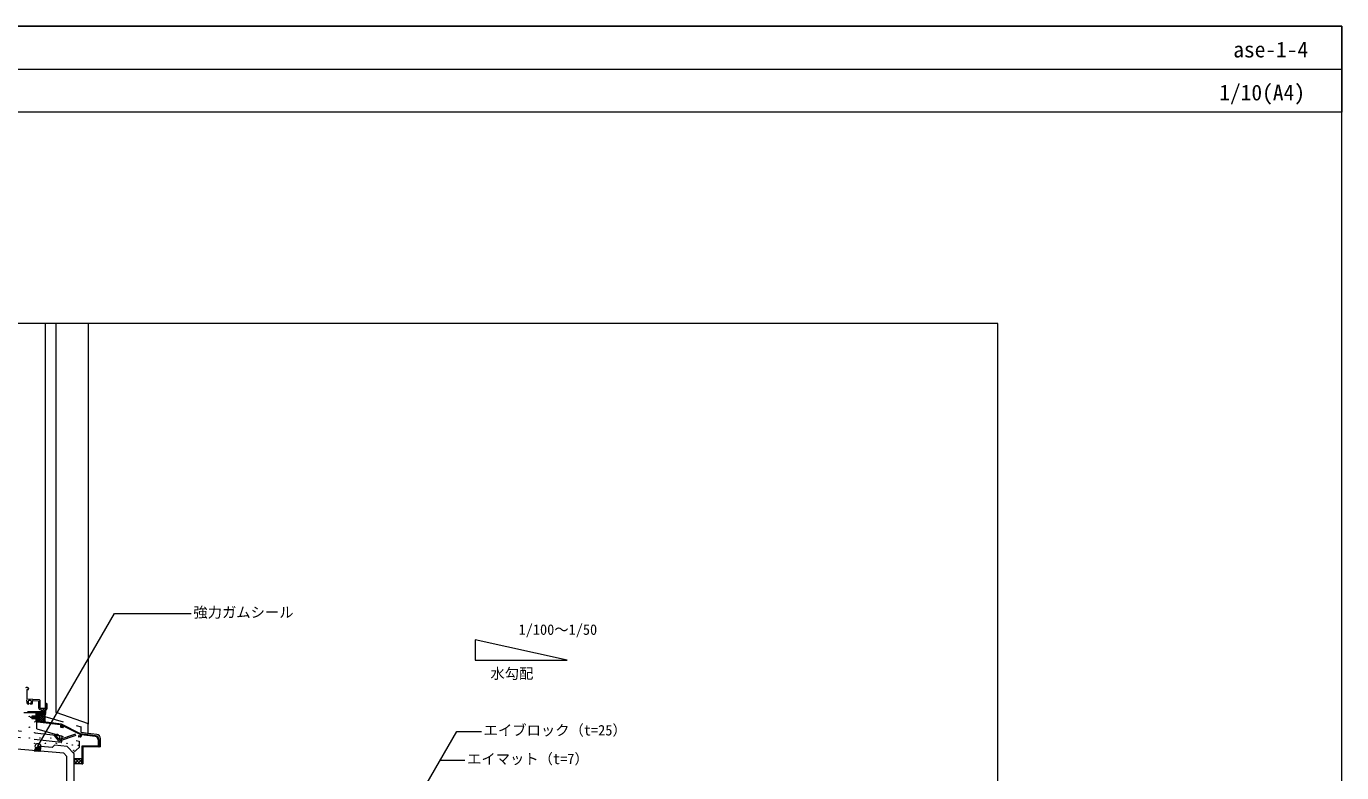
# Model space of a CAD drawing. Units: millimetres, scale not verified. Extents: x -1380 to 1380, y -955 to 955.
# Drawn here: x -457 to 1380, y -87 to 955 of the extents above; entities that cross this region are included whole.
import ezdxf
from ezdxf.enums import TextEntityAlignment as Align

# ---------------------------------------------------------------- set-up
doc = ezdxf.new("R2010")
doc.units = ezdxf.units.MM
doc.header["$LTSCALE"] = 3
doc.linetypes.add('USER1', pattern=[50.8, 31.75, -6.35, 6.35, -6.35])
doc.linetypes.add('USER2', pattern=[19.05, 12.7, -6.35])
for name, color, linetype, lineweight in [('0-0_0', 7, 'Continuous', 9), ('0-2_KUTAI', 3, 'Continuous', 18), ('0-3_BOUSUI', 1, 'Continuous', 18), ('0-4_MOJI', 7, 'Continuous', 18), ('0-7_ZATU', 6, 'Continuous', 18), ('0-9_WAKU', 7, 'Continuous', 18)]:
    doc.layers.add(name, color=color, linetype=linetype, lineweight=lineweight)
doc.styles.add('ＭＳ ゴシック', font='')
doc.styles.get('ＭＳ ゴシック').set_extended_font_data('MS Gothic')

msp = doc.modelspace()

# ---------------------------------------------------------------- linework, layer by layer
at = {"layer": '0-0_0', "lineweight": 18}
msp.add_line((-1380.02, 894.987), (1379.98, 894.987), dxfattribs=at)
msp.add_lwpolyline([(-900.022, -660.013), (899.981, -660.013), (899.981, 539.987), (-900.022, 539.987)], close=True, dxfattribs=at)
at = {"layer": '0-2_KUTAI'}
for p, q in [((-404.237, -59.65), (-580.022, -44.523)), ((-404.237, -59.65), (-400.022, -64.237)), ((-400.022, -360.013), (-400.022, -64.237))]:
    msp.add_line(p, q, dxfattribs=at)
at = {"layer": '0-3_BOUSUI'}
for p, q in [((-445.744, -56.079), (-438.289, -49.805)), ((-443.528, -56.269), (-445.126, -54.37)), ((-441.663, -56.43), (-444.313, -53.281)), ((-443.88, -56.239), (-436.653, -50.157)), ((-443.737, -52.661), (-442.415, -51.548)), ((-439.799, -56.59), (-443.386, -52.328)), ((-437.935, -56.75), (-442.351, -51.503)), ((-442.016, -56.399), (-436.813, -52.021)), ((-437.126, -55.657), (-441.206, -50.809)), ((-440.152, -56.56), (-436.974, -53.885)), ((-436.966, -53.793), (-439.943, -50.255)), ((-436.805, -51.929), (-438.549, -49.857)), ((-436.773, -51.551), (-437.226, -56.812)), ((-436.645, -50.065), (-436.995, -49.648)), ((-436.608, -49.633), (-436.773, -51.551)), ((-420.877, -51.594), (-436.653, -50.157)), ((-420.877, -51.594), (-417.603, -48.463)), ((-382.989, -51.56), (-391.176, -59.084)), ((-446.014, -56.055), (-437.226, -56.812)), ((-445.392, -56.109), (-445.815, -55.606)), ((-442.806, -56.331), (-437.226, -56.812)), ((-438.288, -56.72), (-437.134, -55.75)), ((-379.071, -67.623), (-390.02, -67.623)), ((-389.662, -69.727), (-387.557, -67.623)), ((-389.662, -74.217), (-383.067, -67.623)), ((-385.935, -74.352), (-389.662, -70.625)), ((-381.445, -74.352), (-388.174, -67.623)), ((-385.306, -74.352), (-379.071, -68.117)), ((-379.071, -72.236), (-383.684, -67.623)), ((-380.816, -74.352), (-379.071, -72.607)), ((-379.071, -67.746), (-379.194, -67.623)), ((-379.071, -74.352), (-390.02, -74.352))]:
    msp.add_line(p, q, dxfattribs=at)
msp.add_lwpolyline([(899.981, -350.013), (-346.38, -350.013), (-390.022, -306.371), (-390.022, -60.34), (-399.505, -50.021), (-417.603, -48.463)], dxfattribs=at)
msp.add_arc((-436.394, -60.045), 10.414, 91.17529, 157.47308, dxfattribs=at)
at = {"layer": '0-4_MOJI'}
for p, q in [((169.909, 98.735), (169.909, 70.229)), ((144.218, -29.168), (178.794, -29.168)), ((121.124, -69.168), (155.7, -69.168))]:
    msp.add_line(p, q, dxfattribs=at)
for points in [[(-440.44, -49.864), (-333.502, 135.357), (-226.525, 135.357)], [(169.909, 70.229), (298.287, 70.229), (169.909, 98.735)], [(-44.059, -355.273), (144.218, -29.168), (178.794, -29.168)]]:
    msp.add_lwpolyline(points, dxfattribs=at)
msp.add_circle((-440.44, -49.864), 4, dxfattribs=at)
at = {"layer": '0-7_ZATU'}
for p, q in [((-430.02, -1.23), (-430.02, 539.987)), ((-415.02, -2.815), (-415.02, 539.987)), ((-370.02, -18.341), (-370.02, 539.987)), ((-456.02, 29.24), (-456.02, 16.365)), ((-454.52, 29.24), (-456.02, 29.24)), ((-453.52, 30.838), (-453.52, 30.24)), ((-456.02, 16.365), (-438.958, 15.299)), ((-455.82, 13.109), (-455.82, 10.94)), ((-454.32, 13.04), (-454.32, 11.14)), ((-450.72, 14.04), (-453.32, 14.04)), ((-453.32, 9.957), (-453.32, 9.44)), ((-450.72, 9.44), (-450.72, 9.957)), ((-449.72, 11.14), (-449.72, 13.04)), ((-448.22, 10.94), (-448.22, 13.11)), ((-447.158, 14.108), (-439.72, 13.643)), ((-439.72, 13.643), (-439.72, 4.24)), ((-438.02, 14.301), (-438.02, 4.24)), ((-429.37, 2.74), (-436.52, 2.74)), ((-435.72, 1.04), (-436.52, 1.04)), ((-435.72, 1.04), (-435.72, -0.11)), ((-433.72, 1.04), (-433.72, -0.11)), ((-431.72, 1.04), (-433.72, 1.04)), ((-431.72, 1.04), (-431.72, -3.11)), ((-430.02, 1.24), (-430.02, -4.26)), ((-428.87, 1.24), (-430.02, 1.24)), ((-429.37, 9.49), (-429.37, 2.74)), ((-427.87, 9.49), (-427.87, 2.24)), ((-443.52, -4.11), (-443.52, -14.26)), ((-442.52, -14.76), (-443.02, -14.76)), ((-431.72, -3.11), (-442.52, -3.11)), ((-430.52, -4.76), (-442.02, -4.76)), ((-442.02, -4.76), (-442.02, -14.26)), ((-442.02, -5.26), (-442.02, -15.037)), ((-441.32, -4.76), (-441.52, -4.76)), ((-408.82, -20.173), (-441.147, -16.029)), ((-440.82, -5.26), (-440.82, -14.32)), ((-440.82, -6.289), (-440.82, -13.289)), ((-439.701, -6.387), (-440.82, -6.289)), ((-439.701, -13.191), (-440.82, -13.289)), ((-407.468, -19.018), (-440.383, -14.816)), ((-438.02, -10.768), (-432.012, -4.76)), ((-438.02, -7.94), (-434.84, -4.76)), ((-438.02, -5.111), (-437.669, -4.76)), ((-438.02, -15.104), (-438.02, -4.76)), ((-431.02, -11.977), (-438.02, -4.977)), ((-438.02, -13.597), (-431.02, -6.597)), ((-431.02, -14.805), (-438.02, -7.805)), ((-432.924, -15.73), (-438.02, -10.633)), ((-436.148, -15.334), (-438.02, -13.462)), ((-436.843, -15.248), (-431.02, -9.425)), ((-431.02, -9.148), (-435.408, -4.76)), ((-434.22, -0.61), (-435.22, -0.61)), ((-434.324, -15.558), (-431.02, -12.253)), ((-431.02, -6.32), (-432.58, -4.76)), ((-431.805, -15.867), (-431.02, -15.082)), ((-430.02, -4.76), (-431.02, -5.76)), ((-431.02, -5.76), (-431.02, -15.086)), ((-431.02, -15.086), (-430.02, -16.086)), ((-370.02, -18.341), (-415.02, -2.815)), ((-408.82, -20.173), (-408.82, -22.519)), ((-405.583, -23.814), (-407.947, -23.511)), ((-381.52, -33.673), (-407.52, -20.34)), ((-407.52, -20.34), (-407.52, -22.356)), ((-405.456, -22.621), (-407.52, -22.356)), ((-381.159, -32.51), (-407.468, -19.018)), ((-405.02, -23.117), (-405.02, -23.318)), ((-384.02, -35.937), (-384.02, -36.139)), ((-381.347, -36.922), (-383.583, -36.635)), ((-381.52, -35.69), (-383.456, -35.441)), ((-381.52, -33.673), (-381.52, -35.69)), ((-360.17, -35.201), (-381.159, -32.51)), ((-360.322, -36.391), (-380.22, -33.84)), ((-380.22, -33.84), (-380.22, -35.93)), ((-358.289, -33.344), (-370.735, -31.815)), ((-379.071, -49.56), (-379.071, -74.352)), ((-356.22, -49.56), (-379.071, -49.56)), ((-377.871, -50.76), (-377.871, -74.352)), ((-355.52, -50.76), (-377.871, -50.76)), ((-353.02, -50.76), (-373.398, -50.76)), ((-356.22, -41.053), (-356.22, -49.56)), ((-355.02, -41.04), (-355.02, -50.26)), ((-353.02, -50.76), (-353.02, -39.299)), ((-379.071, -74.352), (-377.871, -74.352))]:
    msp.add_line(p, q, dxfattribs=at)
at = {"layer": '0-7_ZATU', "linetype": 'USER2'}
for p, q in [((-512.22, -1.11), (-431.72, -1.11)), ((-431.72, -3.11), (-460.12, -3.11)), ((-440.82, -7.789), (-448.82, -7.789)), ((-448.82, -7.789), (-448.82, -11.789)), ((-440.82, -11.789), (-448.82, -11.789)), ((-442.02, -5.225), (-380.22, -22.813)), ((-442.02, -25.376), (-442.02, -5.26)), ((-440.769, -9.789), (-440.16, -8.644)), ((-440.769, -9.789), (-440.16, -10.934)), ((-438.445, -7.789), (-440.16, -8.644)), ((-438.445, -11.789), (-440.16, -10.934)), ((-431.72, -1.11), (-431.72, -3.11)), ((-407.982, -44.784), (-493.686, -34.66)), ((-406.927, -35.846), (-492.63, -25.722)), ((-442.02, -25.376), (-382.989, -42.964)), ((-417.165, -34.835), (-415.904, -33.85)), ((-411.624, -41.927), (-417.165, -34.835)), ((-410.732, -40.469), (-415.904, -33.85)), ((-410.732, -40.469), (-387.83, -32.576)), ((-410.22, -42.099), (-387.368, -34.245)), ((-380.22, -30.651), (-380.22, -22.813)), ((-370.735, -31.815), (-380.22, -30.651)), ((-382.989, -42.964), (-382.989, -51.56))]:
    msp.add_line(p, q, dxfattribs=at)
at = {"layer": '0-7_ZATU', "linetype": 'USER1'}
msp.add_line((-435.72, -9.789), (-451.32, -9.789), dxfattribs=at)
at = {"layer": '0-7_ZATU'}
msp.add_lwpolyline([(-370.02, -18.341), (-371.02, -19.341), (-371.02, -32.453)], dxfattribs=at)
for centre in [(-452.52, -8.26), (-445.02, -15.76), (-452.52, -23.26), (-445.02, -30.76), (-430.02, -30.76), (-452.52, -38.26), (-445.02, -45.76), (-437.52, -38.26), (-430.02, -45.76), (-422.52, -38.26), (-415.02, -45.76), (-407.52, -38.26), (-400.02, -45.76), (-392.52, -48.26), (-384.279, -48.402), (-384.279, -48.402), (-390.456, -55.624), (-390.456, -55.624)]:
    msp.add_circle(centre, 0.3, dxfattribs=at)
for centre, radius, start, end in [((-456.02, 28.24), 4, 59.99994, 120.00129), ((-454.52, 30.24), 1, 269.99427, 359.99943), ((-454.52, 30.838), 1, 0, 59.99984), ((-456.82, 13.109), 1, 0, 86.42259), ((-453.82, 10.94), 2, 180, 270), ((-453.32, 13.04), 1, 90, 180), ((-453.32, 11.14), 1, 180, 260.40957), ((-453.82, 9.44), 0.5, 270, 0), ((-453.52, 9.957), 0.2, 0, 80.38697), ((-450.72, 13.04), 1, 0, 90), ((-450.52, 9.957), 0.2, 99.58478, 180), ((-450.22, 9.44), 0.5, 180, 270), ((-450.72, 11.14), 1, 279.59608, 0), ((-450.22, 10.94), 2, 270, 0), ((-447.22, 13.11), 1, 86.42259, 180), ((-436.52, 4.24), 3.2, 180, 270), ((-439.02, 14.301), 1, 0, 86.42259), ((-436.52, 4.24), 1.5, 180, 270), ((-428.62, 9.49), 0.75, 0, 180), ((-428.87, 2.24), 1, 270, 0), ((-442.52, -4.11), 1, 90, 180), ((-443.02, -14.26), 0.5, 180, 270), ((-442.52, -14.26), 0.5, 270, 0), ((-441.52, -5.26), 0.5, 90, 180), ((-441.02, -15.037), 1, 180.00057, 262.69786), ((-441.32, -5.26), 0.5, 0, 90), ((-440.32, -14.32), 0.5, 180.00229, 262.70357), ((-439.814, -7.682), 1.3, 15.88068, 84.99573), ((-439.814, -11.896), 1.3, 274.9999, 344.11974), ((-447.22, -9.789), 9, 344.1191, 15.88078), ((-435.22, -0.11), 0.5, 180, 270), ((-434.22, -0.11), 0.5, 270, 0), ((-430.52, -4.26), 0.5, 270, 0), ((-413.949, -36.351), 3, 18.16085, 128), ((-412.696, -37.956), 3, 308, 128), ((-407.82, -22.519), 1, 180.00057, 262.69788), ((-405.52, -23.318), 0.5, 262.6922, 359.99656), ((-405.52, -23.117), 0.5, 359.99771, 82.70342), ((-383.52, -35.937), 0.5, 82.70328, 180.00229), ((-383.52, -36.139), 0.5, 180.00229, 262.69249), ((-381.22, -35.93), 1, 262.69227, 359.99885), ((-360.92, -41.053), 4.7, 359.99878, 82.69384), ((-360.816, -40.961), 5.797, 359.22423, 83.59457), ((-359.02, -39.299), 6, 0, 83.00004), ((-355.52, -50.26), 0.5, 270, 0)]:
    msp.add_arc(centre, radius, start, end, dxfattribs=at)
at = {"layer": '0-7_ZATU', "linetype": 'USER2'}
for centre, radius, start, end in [((-412.714, -37.428), 6, 331.23874, 15.28737), ((-410.836, -41.311), 1, 218, 308), ((-402.195, -43.202), 6, 151.23874, 195.28737), ((-413.242, -41.897), 6, 331.23874, 15.28737)]:
    msp.add_arc(centre, radius, start, end, dxfattribs=at)
at = {"layer": '0-9_WAKU'}
for points in [[(1379.98, 834.987), (-1380.02, 834.987), (-1380.02, 954.987), (1379.98, 954.987)], [(-1380.02, -955.013), (1379.98, -955.013), (1379.98, 954.987), (-1380.02, 954.987)]]:
    msp.add_lwpolyline(points, close=True, dxfattribs=at)

# ---------------------------------------------------------------- texts
at = {"layer": '0-4_MOJI', "style": 'ＭＳ ゴシック'}
for s, p in [('強力ガムシール', (-223.525, 125.357)), ('1/100～1/50', (230.627, 101.28)), ('水勾配', (191.294, 39.961)), ('エイブロック（t=25）', (181.794, -39.168)), ('エイマット（t=7）', (158.7, -79.168))]:
    msp.add_text(s, height=14.66, dxfattribs=at).set_placement(p, align=Align.BOTTOM_LEFT)
at = {"layer": '0-9_WAKU', "style": 'ＭＳ ゴシック'}
for s, p in [('ase-1-4', (1228.533, 904.987)), ('1/10(A4)', (1209.04, 844.987))]:
    msp.add_text(s, height=21.99, dxfattribs=at).set_placement(p, align=Align.BOTTOM_LEFT)

doc.saveas('drawing.dxf')
